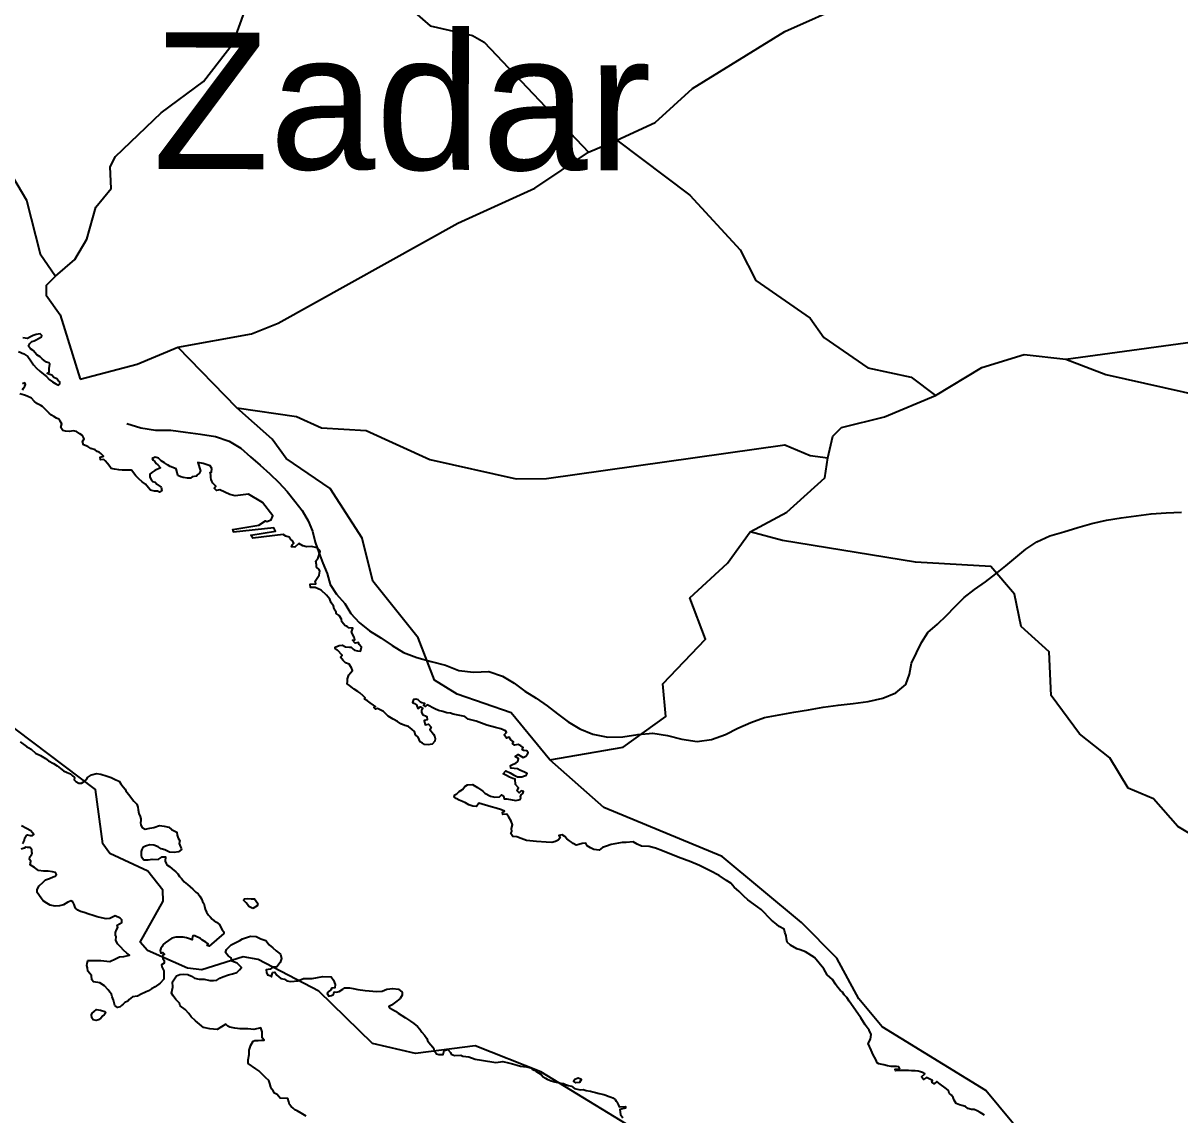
# Model space of a CAD drawing. Header units: metres. Extents: x 13.21 to 19.52, y 42.14 to 46.62.
# Drawn here: x 15.2269 to 15.4171, y 43.9919 to 44.1713 of the extents above; entities that cross this region are included whole.
import ezdxf

# ---------------------------------------------------------------- set-up
doc = ezdxf.new("R2010")
doc.units = ezdxf.units.M
doc.header["$MEASUREMENT"] = 0
for name, color, linetype in [('CESTE', 5, 'Continuous'), ('hr', 9, 'Continuous'), ('naziv_veci', 1, 'Continuous'), ('PRUGE', 7, 'Continuous')]:
    doc.layers.add(name, color=color, linetype=linetype)
doc.styles.get("Standard").update_dxf_attribs({"font": 'arial.ttf'})

msp = doc.modelspace()

# ---------------------------------------------------------------- linework, layer by layer
at = {"layer": 'CESTE'}
for p, q in [((15.31984, 44.15007), (15.32454, 44.15207)), ((15.26205, 44.10809), (15.25236, 44.11803))]:
    msp.add_line(p, q, dxfattribs=at)
for points in [[(15.17957, 44.24363), (15.17959, 44.23467), (15.1758, 44.22805), (15.17582, 44.2227), (15.1774, 44.21747), (15.17396, 44.20162), (15.19283, 44.17427), (15.20048, 44.1697), (15.20717, 44.16438), (15.20951, 44.16122), (15.22152, 44.15209), (15.22748, 44.14219), (15.22972, 44.13339), (15.23223, 44.12973)], [(15.32454, 44.15207), (15.33081, 44.15496), (15.33697, 44.16057), (15.35216, 44.1699), (15.36273, 44.17464), (15.37264, 44.17557), (15.37688, 44.17749), (15.39787, 44.19266), (15.40713, 44.19526), (15.41461, 44.19493), (15.43149, 44.19897)], [(15.23223, 44.12973), (15.23542, 44.13247), (15.23739, 44.13578), (15.23885, 44.14107), (15.2414, 44.14414), (15.24119, 44.14769), (15.24211, 44.14938), (15.24962, 44.15654), (15.25657, 44.16169), (15.26142, 44.16799), (15.26331, 44.17318), (15.26644, 44.17808), (15.27187, 44.18408), (15.27335, 44.18883)], [(15.27335, 44.18883), (15.27753, 44.18686), (15.27917, 44.1855), (15.27975, 44.1836), (15.28142, 44.18292), (15.28395, 44.18308), (15.28726, 44.1782), (15.2875, 44.17637), (15.2938, 44.17084), (15.3008, 44.16925), (15.30268, 44.16817), (15.31984, 44.15007)], [(15.32454, 44.15207), (15.3365, 44.14301), (15.3448, 44.13405), (15.34735, 44.12899), (15.35629, 44.12278), (15.35857, 44.11961), (15.36578, 44.11465), (15.37294, 44.11308), (15.37694, 44.11009)], [(15.25236, 44.11803), (15.26444, 44.12022), (15.26881, 44.12198), (15.29836, 44.13843), (15.31103, 44.14419), (15.31984, 44.15007)], [(15.23223, 44.12973), (15.23071, 44.12817), (15.23068, 44.12661), (15.23301, 44.12335), (15.23626, 44.11276)], [(15.39834, 44.11608), (15.42527, 44.11972), (15.43769, 44.12062), (15.44734, 44.12249), (15.4746, 44.12495), (15.49457, 44.12755)], [(15.23626, 44.11276), (15.24566, 44.11523), (15.25236, 44.11803)], [(15.37694, 44.11009), (15.38455, 44.11472), (15.3915, 44.11683), (15.39834, 44.11608)], [(15.39834, 44.11608), (15.40494, 44.11356), (15.42401, 44.10928), (15.43034, 44.1065), (15.48306, 44.10349)], [(15.35924, 44.09984), (15.36006, 44.10342), (15.36145, 44.10483), (15.36854, 44.1066), (15.37694, 44.11009)], [(15.26205, 44.10809), (15.27185, 44.10664), (15.27596, 44.10477), (15.28328, 44.10436), (15.29376, 44.09956), (15.30796, 44.09642), (15.31293, 44.09647), (15.35213, 44.10201), (15.35633, 44.10023), (15.35924, 44.09984)], [(15.3135, 44.05019), (15.30716, 44.05791), (15.29827, 44.061), (15.29455, 44.06332), (15.29184, 44.07024), (15.28439, 44.07958), (15.28266, 44.08665), (15.2774, 44.0948), (15.27013, 44.09975), (15.26784, 44.1029), (15.26205, 44.10809)], [(15.34647, 44.0877), (15.35246, 44.0909), (15.3587, 44.09654), (15.35924, 44.09984)], [(15.3135, 44.05019), (15.32555, 44.05228), (15.33258, 44.05734), (15.33206, 44.0627), (15.33908, 44.07002), (15.33653, 44.07681), (15.3427, 44.08256), (15.34647, 44.0877)], [(15.48833, 43.99462), (15.48033, 44.00139), (15.47341, 44.00349), (15.4629, 44.00835), (15.45508, 44.01533), (15.44239, 44.02093), (15.44028, 44.02422), (15.44022, 44.02784), (15.43895, 44.02913), (15.42698, 44.03175), (15.4244, 44.03472), (15.41674, 44.03923), (15.41275, 44.0438), (15.40857, 44.04554), (15.40557, 44.05054), (15.40062, 44.05449), (15.39592, 44.06081), (15.39563, 44.06796), (15.39098, 44.07211), (15.38993, 44.07742), (15.386, 44.08197), (15.37364, 44.08269), (15.35175, 44.08625), (15.34647, 44.0877)], [(15.33105, 43.98734), (15.31204, 43.99894), (15.30123, 44.00322), (15.2914, 44.00192), (15.28433, 44.00357), (15.27552, 44.01219), (15.26557, 44.01739), (15.26309, 44.01785), (15.25626, 44.01568), (15.25393, 44.01599), (15.24737, 44.01885), (15.24617, 44.02023), (15.24992, 44.027), (15.24987, 44.0288), (15.24743, 44.0319), (15.24116, 44.03483), (15.23998, 44.03642), (15.2388, 44.04534), (15.22332, 44.057)], [(15.45416, 43.94772), (15.44783, 43.95325), (15.4365, 43.96029), (15.42992, 43.96568), (15.42559, 43.96744), (15.41831, 43.96858), (15.40932, 43.97169), (15.39793, 43.97866), (15.39469, 43.98141), (15.39162, 43.98815), (15.38519, 43.99587), (15.36815, 44.00631), (15.36432, 44.01093), (15.36068, 44.01761), (15.35487, 44.02347), (15.34184, 44.03433), (15.3224, 44.04236), (15.3135, 44.05019)]]:
    msp.add_lwpolyline(points, dxfattribs=at)
at = {"layer": 'hr'}
for points in [[(15.22614, 44.11734), (15.227, 44.11696), (15.22767, 44.11648), (15.22818, 44.11577), (15.22859, 44.11513), (15.2291, 44.1146), (15.22967, 44.11407), (15.23025, 44.11361), (15.23076, 44.1132), (15.2312, 44.11274), (15.23171, 44.11236), (15.23229, 44.11199), (15.2327, 44.11178), (15.23295, 44.11201), (15.23293, 44.11233), (15.23264, 44.11256), (15.23242, 44.11281), (15.23197, 44.11307), (15.23162, 44.11341), (15.23127, 44.11354), (15.23085, 44.11371), (15.23117, 44.11393), (15.23117, 44.11455), (15.23131, 44.11523), (15.23111, 44.11544), (15.23077, 44.11558), (15.23038, 44.11583), (15.23003, 44.11611), (15.22968, 44.11646), (15.22917, 44.11675), (15.22854, 44.11748), (15.22809, 44.11778), (15.2278, 44.1182), (15.22799, 44.11864), (15.22832, 44.11895), (15.22869, 44.11907), (15.22904, 44.11923), (15.22943, 44.11945), (15.22991, 44.11971), (15.22997, 44.11998), (15.22972, 44.12024), (15.22902, 44.12012), (15.22853, 44.11996), (15.2281, 44.11971), (15.22764, 44.11944), (15.22685, 44.11955)], [(15.22682, 44.11102), (15.22698, 44.11128), (15.2272, 44.1116), (15.2273, 44.11192), (15.22718, 44.11215), (15.22679, 44.11201)], [(15.385, 43.99183), (15.38453, 43.99206), (15.38425, 43.99227), (15.38377, 43.9925), (15.38329, 43.99273), (15.38282, 43.99274), (15.38225, 43.99289), (15.38183, 43.99321), (15.38122, 43.99341), (15.38085, 43.99349), (15.38034, 43.99371), (15.38013, 43.99399), (15.38001, 43.99429), (15.37981, 43.9947), (15.37956, 43.99511), (15.37919, 43.99543), (15.37907, 43.99584), (15.37875, 43.99614), (15.37828, 43.99648), (15.37789, 43.99675), (15.37745, 43.99705), (15.37713, 43.99736), (15.37668, 43.99698), (15.37634, 43.99722), (15.37645, 43.99752), (15.37544, 43.99801), (15.37494, 43.99766), (15.37462, 43.99811), (15.37516, 43.99861), (15.37478, 43.99884), (15.37443, 43.99895), (15.37408, 43.99904), (15.37357, 43.99912), (15.37301, 43.99909), (15.37246, 43.99917), (15.37174, 43.99916), (15.37125, 43.99916), (15.37033, 43.99912), (15.3703, 43.99939), (15.37103, 43.99944), (15.3709, 43.99974), (15.37052, 43.99983), (15.36961, 43.99982), (15.369, 43.99992), (15.3684, 44.00008), (15.3676, 44.00026), (15.36734, 44.00042), (15.36712, 44.00095), (15.36668, 44.00172), (15.36633, 44.00248), (15.36582, 44.00358), (15.36621, 44.00431), (15.36634, 44.00506), (15.36602, 44.00575), (15.36534, 44.00668), (15.36463, 44.00779), (15.36374, 44.00908), (15.36272, 44.01052), (15.36236, 44.01115), (15.36189, 44.01157), (15.36163, 44.01203), (15.36126, 44.01233), (15.36088, 44.01279), (15.3605, 44.01335), (15.35999, 44.01409), (15.3591, 44.01488), (15.35853, 44.01585), (15.35701, 44.01774), (15.35554, 44.01866), (15.35469, 44.01896), (15.35409, 44.01912), (15.35309, 44.01974), (15.3525, 44.02025), (15.3524, 44.0208), (15.35234, 44.02127), (15.35216, 44.02188), (15.35206, 44.02238), (15.3512, 44.02281), (15.35076, 44.02322), (15.34993, 44.02387), (15.34823, 44.0256), (15.34707, 44.02647), (15.34604, 44.02721), (15.3454, 44.02782), (15.34466, 44.02856), (15.34381, 44.02929), (15.34328, 44.02992), (15.34257, 44.03039), (15.34134, 44.03122), (15.33984, 44.03196), (15.33809, 44.03283), (15.33666, 44.03345), (15.33459, 44.03422), (15.33204, 44.03527), (15.3309, 44.03569), (15.32981, 44.03596), (15.3286, 44.03601), (15.32784, 44.03633), (15.3272, 44.03672), (15.32606, 44.03661), (15.32539, 44.03664), (15.32479, 44.03652), (15.3236, 44.03632), (15.3228, 44.03602), (15.32214, 44.03579), (15.32162, 44.03538), (15.32073, 44.03545), (15.32019, 44.03573), (15.31962, 44.03605), (15.31944, 44.03654), (15.31882, 44.03646), (15.31825, 44.03628), (15.31784, 44.03621), (15.31733, 44.03646), (15.31706, 44.03667), (15.31672, 44.03692), (15.31631, 44.0372), (15.31596, 44.03759), (15.31551, 44.03786), (15.315, 44.03776), (15.31522, 44.03738), (15.31489, 44.03701), (15.31446, 44.03681), (15.31382, 44.03663), (15.31288, 44.03668), (15.3113, 44.03679), (15.30967, 44.03696), (15.30881, 44.03728), (15.30805, 44.03753), (15.30741, 44.03761), (15.30709, 44.03808), (15.30725, 44.03843), (15.30719, 44.03893), (15.30736, 44.03951), (15.30714, 44.04014), (15.30676, 44.04077), (15.30641, 44.04129), (15.3058, 44.0412), (15.30574, 44.04162), (15.30606, 44.04179), (15.30558, 44.042), (15.30467, 44.04226), (15.30383, 44.0425), (15.30182, 44.04308), (15.30147, 44.04252), (15.30084, 44.04258), (15.3002, 44.04282), (15.29966, 44.04312), (15.29914, 44.04334), (15.29857, 44.0436), (15.2981, 44.04385), (15.29778, 44.04408), (15.29788, 44.04443), (15.29823, 44.04461), (15.29858, 44.04499), (15.29916, 44.04536), (15.29954, 44.0458), (15.29996, 44.0461), (15.30081, 44.04613), (15.30161, 44.04565), (15.30247, 44.04507), (15.30282, 44.04472), (15.30372, 44.04426), (15.30448, 44.04405), (15.30521, 44.04411), (15.30556, 44.04446), (15.30588, 44.0443), (15.30597, 44.04381), (15.30642, 44.04379), (15.30792, 44.04352), (15.30865, 44.04368), (15.30872, 44.0439), (15.30866, 44.04413), (15.30881, 44.04448), (15.30907, 44.0447), (15.30916, 44.04503), (15.30881, 44.04512), (15.30846, 44.04479), (15.30811, 44.04514), (15.30837, 44.0456), (15.30787, 44.04617), (15.3078, 44.04702), (15.30743, 44.04714), (15.30688, 44.04735), (15.3064, 44.04762), (15.30583, 44.04792), (15.30627, 44.04838), (15.30697, 44.04806), (15.30755, 44.04776), (15.30819, 44.04743), (15.30889, 44.04739), (15.30936, 44.04757), (15.30959, 44.04766), (15.30975, 44.04796), (15.30934, 44.04817), (15.30858, 44.04851), (15.30816, 44.04874), (15.30708, 44.04886), (15.30705, 44.04927), (15.3075, 44.04948), (15.30794, 44.04966), (15.30826, 44.04995), (15.30833, 44.05041), (15.30782, 44.05074), (15.30827, 44.0511), (15.3091, 44.05059), (15.30955, 44.05083), (15.30983, 44.05112), (15.30996, 44.05135), (15.30973, 44.05171), (15.30923, 44.05174), (15.30895, 44.05192), (15.3091, 44.05225), (15.30875, 44.0525), (15.3083, 44.05275), (15.3077, 44.05264), (15.30736, 44.05291), (15.30751, 44.05319), (15.3071, 44.05351), (15.30681, 44.05394), (15.30636, 44.05378), (15.30602, 44.05431), (15.30637, 44.05472), (15.30624, 44.05497), (15.30545, 44.05532), (15.30456, 44.05552), (15.30315, 44.05592), (15.30141, 44.05656), (15.3001, 44.05689), (15.29955, 44.05732), (15.29761, 44.05769), (15.29715, 44.05788), (15.29656, 44.05795), (15.29589, 44.05815), (15.29517, 44.05834), (15.29462, 44.05861), (15.29335, 44.05924), (15.29306, 44.05896), (15.29271, 44.05917), (15.29294, 44.05949), (15.29243, 44.0596), (15.29225, 44.05971), (15.29185, 44.06005), (15.29147, 44.06019), (15.29106, 44.06013), (15.29093, 44.05965), (15.29124, 44.05948), (15.29156, 44.05926), (15.29178, 44.05866), (15.29226, 44.05891), (15.29261, 44.05863), (15.29242, 44.05832), (15.29238, 44.05804), (15.29258, 44.05767), (15.29328, 44.05735), (15.29331, 44.05678), (15.29282, 44.05667), (15.29302, 44.05596), (15.29356, 44.05605), (15.29397, 44.05559), (15.29378, 44.05522), (15.29435, 44.05444), (15.29453, 44.05417), (15.29467, 44.05371), (15.2946, 44.05327), (15.29418, 44.05277), (15.29351, 44.05268), (15.2929, 44.05273), (15.29255, 44.05293), (15.29217, 44.05316), (15.29187, 44.05392), (15.29143, 44.05434), (15.29124, 44.05489), (15.29086, 44.05522), (15.29028, 44.05568), (15.28964, 44.05584), (15.289, 44.05612), (15.28843, 44.05652), (15.28773, 44.05689), (15.28692, 44.05738), (15.28616, 44.05817), (15.28518, 44.05867), (15.28486, 44.05856), (15.28455, 44.05879), (15.28486, 44.059), (15.28449, 44.05918), (15.28398, 44.05957), (15.28355, 44.05991), (15.28302, 44.06019), (15.28314, 44.0604), (15.28283, 44.06074), (15.28226, 44.06122), (15.28191, 44.06145), (15.28133, 44.0618), (15.28108, 44.06205), (15.28054, 44.06241), (15.28018, 44.06269), (15.28022, 44.0631), (15.28026, 44.06354), (15.28033, 44.06386), (15.28045, 44.06416), (15.28074, 44.06451), (15.28106, 44.06488), (15.28088, 44.06535), (15.28049, 44.06595), (15.27989, 44.06617), (15.27954, 44.06652), (15.27909, 44.06706), (15.27935, 44.06743), (15.27858, 44.06822), (15.2782, 44.06849), (15.2782, 44.06874), (15.27888, 44.06899), (15.27942, 44.06906), (15.2799, 44.06878), (15.28054, 44.06874), (15.28082, 44.06874), (15.28114, 44.06842), (15.28136, 44.06826), (15.28187, 44.06814), (15.28238, 44.06809), (15.28242, 44.06824), (15.28255, 44.06873), (15.28216, 44.06915), (15.28204, 44.06949), (15.28149, 44.0694), (15.28108, 44.06986), (15.28143, 44.06995), (15.28133, 44.07038), (15.2809, 44.07117), (15.2811, 44.07186), (15.28048, 44.0719), (15.28019, 44.0721), (15.27978, 44.07231), (15.27962, 44.07252), (15.27933, 44.07291), (15.27927, 44.07332), (15.27889, 44.07394), (15.27835, 44.07424), (15.27836, 44.07446), (15.27803, 44.07497), (15.27791, 44.07552), (15.27753, 44.07603), (15.27734, 44.07663), (15.27676, 44.07728), (15.27593, 44.07807), (15.27493, 44.07852), (15.27413, 44.07851), (15.27409, 44.07906), (15.27502, 44.07913), (15.27493, 44.07956), (15.27516, 44.07988), (15.27535, 44.08024), (15.2756, 44.08057), (15.2757, 44.08123), (15.2756, 44.08151), (15.27516, 44.08185), (15.27516, 44.08226), (15.27504, 44.08284), (15.27539, 44.08341), (15.27576, 44.08446), (15.27522, 44.08504), (15.2743, 44.0853), (15.27349, 44.0852), (15.27289, 44.08539), (15.27222, 44.08575), (15.27155, 44.08518), (15.271, 44.08522), (15.27118, 44.08558), (15.27143, 44.08584), (15.27119, 44.08619), (15.27088, 44.0865), (15.27064, 44.08681), (15.27009, 44.08699), (15.26966, 44.08725), (15.26465, 44.08665), (15.26434, 44.08713), (15.26842, 44.08782), (15.26811, 44.08832), (15.2615, 44.08762), (15.26138, 44.08808), (15.26564, 44.08876), (15.26674, 44.08952), (15.26699, 44.08938), (15.26766, 44.08963), (15.26797, 44.0903), (15.26627, 44.09251), (15.26395, 44.09387), (15.26177, 44.09358), (15.26091, 44.0938), (15.25926, 44.09461), (15.25868, 44.09448), (15.25833, 44.09484), (15.25858, 44.09521), (15.25811, 44.09571), (15.25795, 44.09599), (15.25783, 44.09626), (15.25777, 44.0966), (15.25779, 44.097), (15.25767, 44.09741), (15.25785, 44.0975), (15.25791, 44.09808), (15.25767, 44.09852), (15.25651, 44.09892), (15.25565, 44.0991), (15.25607, 44.09773), (15.25583, 44.09725), (15.25552, 44.09703), (15.2554, 44.09685), (15.25469, 44.0967), (15.25441, 44.09652), (15.25391, 44.09652), (15.2532, 44.09663), (15.25282, 44.09675), (15.25231, 44.09697), (15.25222, 44.09743), (15.25204, 44.09805), (15.25107, 44.09843), (15.25062, 44.0987), (15.25015, 44.099), (15.24957, 44.09934), (15.24916, 44.0998), (15.24861, 44.09996), (15.24814, 44.09973), (15.24826, 44.09946), (15.24856, 44.09924), (15.2488, 44.09894), (15.24905, 44.09867), (15.24947, 44.09818), (15.24858, 44.09777), (15.24807, 44.09746), (15.24772, 44.09719), (15.24771, 44.09669), (15.24794, 44.09627), (15.24824, 44.09598), (15.24861, 44.09585), (15.24891, 44.09554), (15.24959, 44.09505), (15.24971, 44.09449), (15.2493, 44.09421), (15.24898, 44.09437), (15.24848, 44.09435), (15.24787, 44.09453), (15.24751, 44.09493), (15.24703, 44.09552), (15.2465, 44.09591), (15.24593, 44.09639), (15.24543, 44.09687), (15.2447, 44.09784), (15.24321, 44.09783), (15.24261, 44.09786), (15.24194, 44.09798), (15.2414, 44.09811), (15.24116, 44.09842), (15.2408, 44.09891), (15.24038, 44.09933), (15.24016, 44.09956), (15.23962, 44.09951), (15.23955, 44.09997), (15.24012, 44.10011), (15.23991, 44.10034), (15.23965, 44.10057), (15.23942, 44.10079), (15.23905, 44.10091), (15.23873, 44.10114), (15.23803, 44.10137), (15.23752, 44.10171), (15.23684, 44.10201), (15.23666, 44.10254), (15.23696, 44.10297), (15.23666, 44.10354), (15.23623, 44.10381), (15.23568, 44.10416), (15.23513, 44.1043), (15.23455, 44.1042), (15.23386, 44.10424), (15.23341, 44.10435), (15.23311, 44.10483), (15.23324, 44.10544), (15.23299, 44.10589), (15.23275, 44.1062), (15.23237, 44.10637), (15.23194, 44.10662), (15.23157, 44.10687), (15.23118, 44.10717), (15.23071, 44.10766), (15.23032, 44.10809), (15.2301, 44.10827), (15.22981, 44.10845), (15.22918, 44.10876), (15.2287, 44.10917), (15.22826, 44.10965), (15.22758, 44.10997), (15.22713, 44.11016), (15.22637, 44.11036)], [(15.22643, 44.05318), (15.22748, 44.0524), (15.22822, 44.05194), (15.22894, 44.0513), (15.22977, 44.05091), (15.2306, 44.05045), (15.23107, 44.05006), (15.23187, 44.04958), (15.23251, 44.04923), (15.23305, 44.0488), (15.23356, 44.04839), (15.23414, 44.04815), (15.23471, 44.04792), (15.23496, 44.04765), (15.23537, 44.04728), (15.2353, 44.0469), (15.23559, 44.04666), (15.23604, 44.04635), (15.23651, 44.04639), (15.23694, 44.04664), (15.23738, 44.04703), (15.2375, 44.04732), (15.23812, 44.04776), (15.23894, 44.04794), (15.23968, 44.04788), (15.24074, 44.04755), (15.2414, 44.04728), (15.24213, 44.04694), (15.2427, 44.04668), (15.24299, 44.04624), (15.24334, 44.04578), (15.24366, 44.04538), (15.24378, 44.0451), (15.24425, 44.04457), (15.24509, 44.04342), (15.24559, 44.04292), (15.24575, 44.04244), (15.24584, 44.04198), (15.24594, 44.04138), (15.24616, 44.04091), (15.24628, 44.04049), (15.24626, 44.04015), (15.24622, 44.0399), (15.24625, 44.03948), (15.2465, 44.03907), (15.24695, 44.03882), (15.24775, 44.03898), (15.24839, 44.03911), (15.24933, 44.03944), (15.25011, 44.03929), (15.25084, 44.03915), (15.25132, 44.03874), (15.25218, 44.03831), (15.25221, 44.03781), (15.2524, 44.03735), (15.25264, 44.03689), (15.25255, 44.03645), (15.2528, 44.03591), (15.25287, 44.03568), (15.25293, 44.03549), (15.25242, 44.0351), (15.25171, 44.03498), (15.25099, 44.03503), (15.25022, 44.0354), (15.24958, 44.03556), (15.24911, 44.03592), (15.24841, 44.0362), (15.24774, 44.03622), (15.247, 44.03604), (15.24659, 44.03581), (15.2464, 44.03545), (15.2463, 44.03516), (15.24633, 44.0348), (15.24633, 44.03449), (15.24639, 44.03426), (15.24674, 44.03375), (15.24744, 44.03378), (15.24811, 44.03389), (15.2491, 44.03384), (15.24978, 44.03427), (15.25031, 44.03426), (15.25025, 44.03356), (15.25043, 44.03318), (15.25053, 44.03295), (15.25094, 44.0327), (15.25139, 44.03228), (15.252, 44.0318), (15.25231, 44.03145), (15.25263, 44.03105), (15.25294, 44.03069), (15.25339, 44.03014), (15.2539, 44.02971), (15.25437, 44.02934), (15.25479, 44.02894), (15.2553, 44.02845), (15.25567, 44.02818), (15.25593, 44.02779), (15.25624, 44.02737), (15.25638, 44.02693), (15.2566, 44.02657), (15.25673, 44.02618), (15.25685, 44.02567), (15.25707, 44.02515), (15.25739, 44.02466), (15.25764, 44.02439), (15.25796, 44.024), (15.25831, 44.02377), (15.25869, 44.02352), (15.2592, 44.02317), (15.25939, 44.02265), (15.25964, 44.02228), (15.2599, 44.02196), (15.2599, 44.02164), (15.25747, 44.01958), (15.25715, 44.0197), (15.25733, 44.01995), (15.25692, 44.02024), (15.25638, 44.02057), (15.25602, 44.02089), (15.25557, 44.02106), (15.25515, 44.02129), (15.2548, 44.02127), (15.25471, 44.02083), (15.25467, 44.0206), (15.25428, 44.02078), (15.25378, 44.02097), (15.25324, 44.02104), (15.25203, 44.02104), (15.25133, 44.02088), (15.25078, 44.02049), (15.25024, 44.02011), (15.24995, 44.01985), (15.24976, 44.01955), (15.24954, 44.01919), (15.24944, 44.01887), (15.24953, 44.01841), (15.24988, 44.01854), (15.25017, 44.01829), (15.24988, 44.01811), (15.24982, 44.01786), (15.24988, 44.01756), (15.2501, 44.01724), (15.25011, 44.01681), (15.24965, 44.01653), (15.24971, 44.01621), (15.24985, 44.01584), (15.25003, 44.01554), (15.25003, 44.01522), (15.25006, 44.01415), (15.24945, 44.0135), (15.24859, 44.01288), (15.24799, 44.01257), (15.2475, 44.01225), (15.24702, 44.01201), (15.24629, 44.01167), (15.24571, 44.01138), (15.24491, 44.01124), (15.24434, 44.0108), (15.24409, 44.01053), (15.24364, 44.0103), (15.24335, 44.01005), (15.2431, 44.00984), (15.24284, 44.00962), (15.2424, 44.00952), (15.24198, 44.00985), (15.24189, 44.01028), (15.24176, 44.01069), (15.24155, 44.01127), (15.24141, 44.01167), (15.24116, 44.01203), (15.24088, 44.01239), (15.2403, 44.01304), (15.23952, 44.01356), (15.23849, 44.0137), (15.2382, 44.01407), (15.23814, 44.01475), (15.23753, 44.01549), (15.23747, 44.01601), (15.23735, 44.01638), (15.23742, 44.01675), (15.23755, 44.01722), (15.23966, 44.01721), (15.24117, 44.01707), (15.2421, 44.0175), (15.24276, 44.01782), (15.24348, 44.01787), (15.24437, 44.01811), (15.24396, 44.01846), (15.24339, 44.0189), (15.24294, 44.01942), (15.24243, 44.01997), (15.24215, 44.02057), (15.24221, 44.0211), (15.24211, 44.02129), (15.24211, 44.02182), (15.24225, 44.02229), (15.24245, 44.02267), (15.24238, 44.02305), (15.24314, 44.02345), (15.24314, 44.02389), (15.24286, 44.02419), (15.24206, 44.02457), (15.24114, 44.02415), (15.24056, 44.02405), (15.2398, 44.02422), (15.23909, 44.02442), (15.2384, 44.02463), (15.23772, 44.02486), (15.23694, 44.02509), (15.23633, 44.02528), (15.23592, 44.0255), (15.23551, 44.02583), (15.23541, 44.0261), (15.23531, 44.02644), (15.23509, 44.02688), (15.23478, 44.02702), (15.23426, 44.02681), (15.23352, 44.02637), (15.23289, 44.02619), (15.23215, 44.02617), (15.23135, 44.02633), (15.23078, 44.02663), (15.23021, 44.02706), (15.22984, 44.02748), (15.22919, 44.0284), (15.22919, 44.0289), (15.22952, 44.02952), (15.2302, 44.03013), (15.23057, 44.03048), (15.23125, 44.03069), (15.23185, 44.03096), (15.23217, 44.03107), (15.2324, 44.03137), (15.23224, 44.03171), (15.23173, 44.03181), (15.23103, 44.03192), (15.23023, 44.03192), (15.22943, 44.03201), (15.22876, 44.0325), (15.22804, 44.03295), (15.22816, 44.03353), (15.22797, 44.03385), (15.228, 44.03426), (15.22829, 44.03461), (15.22836, 44.03482), (15.22832, 44.03509), (15.22832, 44.03543), (15.22807, 44.0358), (15.22762, 44.0358), (15.22734, 44.03587), (15.22705, 44.03571), (15.2266, 44.03552)], [(15.22677, 44.03648), (15.22695, 44.03665), (15.22715, 44.03703), (15.22718, 44.0374), (15.22741, 44.0377), (15.22761, 44.03786), (15.22804, 44.03779), (15.22843, 44.03779), (15.22866, 44.03795), (15.22817, 44.03856), (15.22744, 44.03894), (15.22661, 44.03935)], [(15.27346, 43.99162), (15.2726, 43.99212), (15.27195, 43.99254), (15.27158, 43.99271), (15.2713, 43.99298), (15.27097, 43.99322), (15.27068, 43.99358), (15.2706, 43.99402), (15.27045, 43.99455), (15.26919, 43.99459), (15.26865, 43.9952), (15.26824, 43.99544), (15.26803, 43.9958), (15.26779, 43.99607), (15.26762, 43.99639), (15.26746, 43.99699), (15.2673, 43.99752), (15.26678, 43.99796), (15.26567, 43.99909), (15.26518, 43.99944), (15.26391, 44.00032), (15.26392, 44.00089), (15.26408, 44.00176), (15.26405, 44.00249), (15.26434, 44.00329), (15.26473, 44.00399), (15.265, 44.00407), (15.26553, 44.0041), (15.26607, 44.00414), (15.26654, 44.00411), (15.26623, 44.00453), (15.26623, 44.00551), (15.266, 44.00614), (15.26482, 44.00591), (15.26382, 44.00601), (15.26259, 44.00602), (15.26173, 44.00613), (15.26087, 44.00625), (15.26054, 44.00641), (15.26023, 44.00675), (15.2588, 44.00587), (15.25762, 44.006), (15.25654, 44.00624), (15.2559, 44.00679), (15.25526, 44.00729), (15.25451, 44.00795), (15.25414, 44.0085), (15.25355, 44.0092), (15.25274, 44.00978), (15.25263, 44.01021), (15.25199, 44.01083), (15.25157, 44.01141), (15.2513, 44.01187), (15.25141, 44.01234), (15.25152, 44.01285), (15.25147, 44.01372), (15.25212, 44.01468), (15.25266, 44.01493), (15.25335, 44.01496), (15.254, 44.01492), (15.25459, 44.01466), (15.25507, 44.01435), (15.25583, 44.01415), (15.25669, 44.01415), (15.2576, 44.01392), (15.25819, 44.01395), (15.25874, 44.01399), (15.25922, 44.0143), (15.25972, 44.01452), (15.26065, 44.01489), (15.2613, 44.01501), (15.26202, 44.01526), (15.26218, 44.0154), (15.26247, 44.01567), (15.26279, 44.0161), (15.2621, 44.01679), (15.26123, 44.01714), (15.2611, 44.01767), (15.26063, 44.01798), (15.26019, 44.01855), (15.26032, 44.01906), (15.26079, 44.01947), (15.26112, 44.01981), (15.26201, 44.02022), (15.26252, 44.02053), (15.26297, 44.0208), (15.26364, 44.02103), (15.26429, 44.02123), (15.2652, 44.02119), (15.26601, 44.0208), (15.26682, 44.02049), (15.26737, 44.01983), (15.26797, 44.01933), (15.26851, 44.01884), (15.26921, 44.01829), (15.26937, 44.01753), (15.26914, 44.01688), (15.2686, 44.01621), (15.26795, 44.01612), (15.26752, 44.01581), (15.26688, 44.0157), (15.26694, 44.01523), (15.2671, 44.01486), (15.26745, 44.01475), (15.26773, 44.01456), (15.26792, 44.01525), (15.26827, 44.01531), (15.26859, 44.01481), (15.26929, 44.01426), (15.26986, 44.01417), (15.27027, 44.01391), (15.27091, 44.01376), (15.27209, 44.01386), (15.27302, 44.01427), (15.27445, 44.01425), (15.27616, 44.01459), (15.27756, 44.01455), (15.27794, 44.014), (15.2782, 44.0133), (15.27814, 44.01276), (15.27766, 44.01267), (15.2775, 44.01239), (15.27719, 44.01212), (15.2769, 44.0118), (15.27714, 44.01134), (15.27763, 44.01147), (15.27794, 44.01164), (15.27805, 44.01208), (15.2784, 44.01203), (15.27887, 44.01212), (15.27944, 44.01249), (15.27977, 44.01274), (15.28057, 44.01275), (15.28117, 44.0126), (15.28194, 44.01244), (15.28315, 44.01227), (15.28506, 44.01211), (15.28592, 44.0122), (15.28672, 44.0125), (15.2877, 44.01264), (15.28862, 44.01249), (15.28923, 44.01201), (15.28923, 44.01153), (15.28888, 44.01096), (15.28833, 44.01052), (15.28746, 44.00991), (15.28703, 44.00966), (15.28727, 44.00941), (15.28766, 44.00915), (15.28813, 44.00892), (15.28854, 44.00858), (15.28915, 44.0082), (15.28975, 44.00782), (15.29058, 44.00725), (15.29112, 44.00685), (15.29175, 44.0064), (15.29213, 44.00594), (15.29245, 44.00544), (15.2929, 44.00497), (15.29327, 44.0044), (15.29341, 44.00408), (15.29362, 44.00374), (15.29394, 44.00334), (15.29429, 44.00298), (15.29441, 44.00268), (15.29451, 44.00233), (15.29477, 44.00206), (15.29489, 44.00187), (15.29524, 44.00178), (15.29598, 44.00176), (15.29611, 44.00243), (15.29674, 44.0026), (15.29715, 44.00208), (15.29727, 44.00183), (15.29782, 44.00159), (15.29885, 44.00165), (15.29922, 44.00153), (15.30017, 44.00142), (15.30124, 44.00103), (15.30226, 44.00087), (15.30461, 44.00045), (15.30575, 44.00061), (15.30671, 44.00041), (15.30671, 44.00041), (15.30737, 44.00024), (15.30813, 44.00005), (15.3087, 43.99985), (15.30915, 43.99981), (15.30966, 43.99973), (15.31032, 43.99958), (15.3106, 43.99939), (15.31095, 43.99919), (15.31127, 43.99898), (15.31166, 43.99876), (15.31207, 43.99848), (15.31242, 43.99813), (15.3128, 43.99788), (15.31309, 43.99773), (15.31372, 43.99745), (15.31432, 43.99726), (15.31502, 43.99713), (15.31573, 43.99699), (15.3161, 43.99684), (15.31659, 43.99669), (15.31706, 43.99656), (15.31756, 43.99617), (15.31847, 43.99599), (15.31896, 43.99603), (15.3195, 43.99585), (15.32017, 43.99574), (15.32056, 43.99562), (15.32099, 43.99551), (15.32163, 43.99539), (15.32236, 43.99519), (15.32271, 43.99507), (15.32312, 43.99495), (15.32357, 43.99477), (15.32386, 43.99468), (15.32424, 43.99438), (15.3244, 43.99413), (15.32453, 43.99399), (15.32481, 43.99347), (15.32493, 43.99318), (15.32596, 43.99324), (15.32593, 43.99293), (15.32504, 43.99276), (15.3251, 43.99191), (15.32551, 43.99139)]]:
    msp.add_lwpolyline(points, dxfattribs=at)
for points in [[(15.26465, 44.02579), (15.264, 44.02611), (15.26379, 44.02644), (15.26357, 44.02669), (15.26312, 44.02714), (15.26331, 44.02738), (15.26382, 44.0274), (15.26437, 44.02735), (15.26495, 44.02737), (15.26523, 44.027), (15.26548, 44.02662), (15.26538, 44.0262), (15.26465, 44.02579)], [(15.24031, 44.00882), (15.24044, 44.00855), (15.24021, 44.00828), (15.23999, 44.00811), (15.2397, 44.00777), (15.23929, 44.00745), (15.23891, 44.00734), (15.2384, 44.00748), (15.2382, 44.00779), (15.23814, 44.0083), (15.23827, 44.00858), (15.23856, 44.00885), (15.23894, 44.00917), (15.23964, 44.00908), (15.24031, 44.00882)], [(15.31871, 43.99772), (15.3184, 43.99715), (15.31776, 43.99711), (15.31741, 43.99741), (15.31764, 43.99773), (15.31814, 43.99793), (15.31871, 43.99772)]]:
    msp.add_lwpolyline(points, close=True, dxfattribs=at)
at = {"layer": 'PRUGE'}
msp.add_lwpolyline([(15.24393, 44.10548), (15.24624, 44.10476), (15.24865, 44.10441), (15.25116, 44.10437), (15.25361, 44.10405), (15.25609, 44.10372), (15.25852, 44.10333), (15.26078, 44.10256), (15.26269, 44.10142), (15.26429, 44.10003), (15.26587, 44.09864), (15.26744, 44.09723), (15.26896, 44.0958), (15.2703, 44.09429), (15.27159, 44.09274), (15.27278, 44.09117), (15.27379, 44.08951), (15.27447, 44.08779), (15.27492, 44.08601), (15.27553, 44.08427), (15.2762, 44.08254), (15.27687, 44.08081), (15.27741, 44.07905), (15.27842, 44.07742), (15.2798, 44.07591), (15.2808, 44.07426), (15.28214, 44.07276), (15.28385, 44.07144), (15.28571, 44.07024), (15.28756, 44.06902), (15.28945, 44.06786), (15.29165, 44.06701), (15.29398, 44.06636), (15.29636, 44.06579), (15.29856, 44.06489), (15.30095, 44.06462), (15.30345, 44.06471), (15.30345, 44.06471), (15.30573, 44.06397), (15.30766, 44.06283), (15.30938, 44.06151), (15.31126, 44.06034), (15.31305, 44.05908), (15.31477, 44.05777), (15.31651, 44.05648), (15.31844, 44.05533), (15.3206, 44.05445), (15.32303, 44.05395), (15.32549, 44.054), (15.32796, 44.05437), (15.33046, 44.05457), (15.33046, 44.05457), (15.33286, 44.05422), (15.33523, 44.0536), (15.33771, 44.05325), (15.34011, 44.05357), (15.34236, 44.05439), (15.34441, 44.05542), (15.34653, 44.05637), (15.34878, 44.05715), (15.35119, 44.05763), (15.35362, 44.05803), (15.35606, 44.05842), (15.35847, 44.05889), (15.36091, 44.05922), (15.36339, 44.05949), (15.36586, 44.05978), (15.36825, 44.06032), (15.3704, 44.06121), (15.37206, 44.06259), (15.37263, 44.0643), (15.37295, 44.0661), (15.37378, 44.0678), (15.3746, 44.0695), (15.37567, 44.07112), (15.37724, 44.07252), (15.37873, 44.07396), (15.38017, 44.07543), (15.38162, 44.0769), (15.38334, 44.0782), (15.38514, 44.07944), (15.38683, 44.08076), (15.38849, 44.0821), (15.39014, 44.08346), (15.39175, 44.08484), (15.3936, 44.08604), (15.39569, 44.08702), (15.39803, 44.08767), (15.40032, 44.08838), (15.40264, 44.08905), (15.40501, 44.08961), (15.40745, 44.08998), (15.40991, 44.09029), (15.41236, 44.09063), (15.41485, 44.09079), (15.41734, 44.09092)], dxfattribs=at)

# ---------------------------------------------------------------- texts
at = {"layer": 'naziv_veci', "insert": (15.24827, 44.1698), "char_height": 0.0224579, "width": 0.1048035, "attachment_point": 1, "rotation": 359.8234}
msp.add_mtext('{\\fArial CE|b0|i0|c238|p34;Zadar}        ', dxfattribs=at)

doc.saveas('drawing.dxf')
